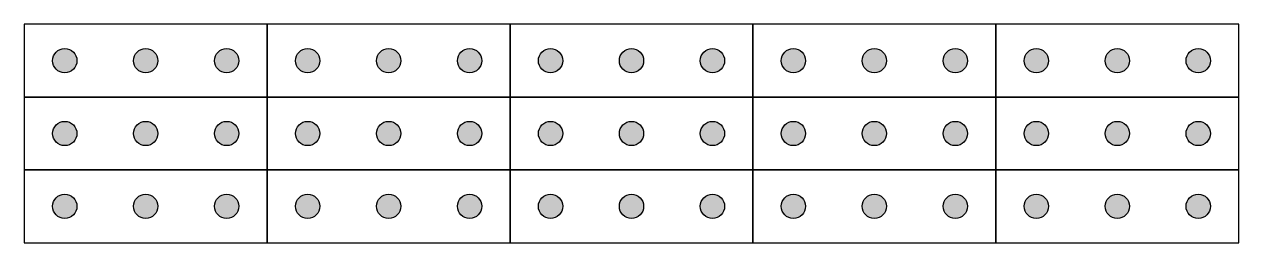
# Model space of a CAD drawing. Header units: millimetres. Extents: x 1388 to 8110, y -1425 to 5021.
# Drawn here: x 1552.6 to 1802.6, y 156.6 to 201.6 of the extents above; entities that cross this region are included whole.
import ezdxf

# ---------------------------------------------------------------- set-up
doc = ezdxf.new("R2010")
doc.units = ezdxf.units.MM

msp = doc.modelspace()

# ---------------------------------------------------------------- hatches: boundary and pattern name
at = {"true_color": 0xf1eb1f}
h = msp.add_hatch(color=2, dxfattribs=at)
h.dxf.hatch_style = 1
h.paths.add_polyline_path([(1563.448, 194.121, 1), (1558.448, 194.121, 1)])
h = msp.add_hatch(color=2, dxfattribs=at)
h.dxf.hatch_style = 1
h.paths.add_polyline_path([(1580.115, 194.121, 1), (1575.115, 194.121, 1)])
h = msp.add_hatch(color=2, dxfattribs=at)
h.dxf.hatch_style = 1
h.paths.add_polyline_path([(1596.781, 194.121, 1), (1591.781, 194.121, 1)])
h = msp.add_hatch(color=2, dxfattribs=at)
h.dxf.hatch_style = 1
h.paths.add_polyline_path([(1613.448, 194.121, 1), (1608.448, 194.121, 1)])
h = msp.add_hatch(color=2, dxfattribs=at)
h.dxf.hatch_style = 1
h.paths.add_polyline_path([(1630.115, 194.121, 1), (1625.115, 194.121, 1)])
h = msp.add_hatch(color=2, dxfattribs=at)
h.dxf.hatch_style = 1
h.paths.add_polyline_path([(1646.781, 194.121, 1), (1641.781, 194.121, 1)])
h = msp.add_hatch(color=2, dxfattribs=at)
h.dxf.hatch_style = 1
h.paths.add_polyline_path([(1663.448, 194.121, 1), (1658.448, 194.121, 1)])
h = msp.add_hatch(color=2, dxfattribs=at)
h.dxf.hatch_style = 1
h.paths.add_polyline_path([(1680.115, 194.121, 1), (1675.115, 194.121, 1)])
h = msp.add_hatch(color=2, dxfattribs=at)
h.dxf.hatch_style = 1
h.paths.add_polyline_path([(1696.781, 194.121, 1), (1691.781, 194.121, 1)])
h = msp.add_hatch(color=2, dxfattribs=at)
h.dxf.hatch_style = 1
h.paths.add_polyline_path([(1713.448, 194.121, 1), (1708.448, 194.121, 1)])
h = msp.add_hatch(color=2, dxfattribs=at)
h.dxf.hatch_style = 1
h.paths.add_polyline_path([(1730.115, 194.121, 1), (1725.115, 194.121, 1)])
h = msp.add_hatch(color=2, dxfattribs=at)
h.dxf.hatch_style = 1
h.paths.add_polyline_path([(1746.781, 194.121, 1), (1741.781, 194.121, 1)])
h = msp.add_hatch(color=2, dxfattribs=at)
h.dxf.hatch_style = 1
h.paths.add_polyline_path([(1763.448, 194.121, 1), (1758.448, 194.121, 1)])
h = msp.add_hatch(color=2, dxfattribs=at)
h.dxf.hatch_style = 1
h.paths.add_polyline_path([(1780.115, 194.121, 1), (1775.115, 194.121, 1)])
h = msp.add_hatch(color=2, dxfattribs=at)
h.dxf.hatch_style = 1
h.paths.add_polyline_path([(1796.781, 194.121, 1), (1791.781, 194.121, 1)])
h = msp.add_hatch(color=2, dxfattribs=at)
h.dxf.hatch_style = 1
h.paths.add_polyline_path([(1563.448, 179.121, 1), (1558.448, 179.121, 1)])
h = msp.add_hatch(color=2, dxfattribs=at)
h.dxf.hatch_style = 1
h.paths.add_polyline_path([(1580.115, 179.121, 1), (1575.115, 179.121, 1)])
h = msp.add_hatch(color=2, dxfattribs=at)
h.dxf.hatch_style = 1
h.paths.add_polyline_path([(1596.781, 179.121, 1), (1591.781, 179.121, 1)])
h = msp.add_hatch(color=2, dxfattribs=at)
h.dxf.hatch_style = 1
h.paths.add_polyline_path([(1613.448, 179.121, 1), (1608.448, 179.121, 1)])
h = msp.add_hatch(color=2, dxfattribs=at)
h.dxf.hatch_style = 1
h.paths.add_polyline_path([(1630.115, 179.121, 1), (1625.115, 179.121, 1)])
h = msp.add_hatch(color=2, dxfattribs=at)
h.dxf.hatch_style = 1
h.paths.add_polyline_path([(1646.781, 179.121, 1), (1641.781, 179.121, 1)])
h = msp.add_hatch(color=2, dxfattribs=at)
h.dxf.hatch_style = 1
h.paths.add_polyline_path([(1663.448, 179.121, 1), (1658.448, 179.121, 1)])
h = msp.add_hatch(color=2, dxfattribs=at)
h.dxf.hatch_style = 1
h.paths.add_polyline_path([(1680.115, 179.121, 1), (1675.115, 179.121, 1)])
h = msp.add_hatch(color=2, dxfattribs=at)
h.dxf.hatch_style = 1
h.paths.add_polyline_path([(1696.781, 179.121, 1), (1691.781, 179.121, 1)])
h = msp.add_hatch(color=2, dxfattribs=at)
h.dxf.hatch_style = 1
h.paths.add_polyline_path([(1713.448, 179.121, 1), (1708.448, 179.121, 1)])
h = msp.add_hatch(color=2, dxfattribs=at)
h.dxf.hatch_style = 1
h.paths.add_polyline_path([(1730.115, 179.121, 1), (1725.115, 179.121, 1)])
h = msp.add_hatch(color=2, dxfattribs=at)
h.dxf.hatch_style = 1
h.paths.add_polyline_path([(1746.781, 179.121, 1), (1741.781, 179.121, 1)])
h = msp.add_hatch(color=2, dxfattribs=at)
h.dxf.hatch_style = 1
h.paths.add_polyline_path([(1763.448, 179.121, 1), (1758.448, 179.121, 1)])
h = msp.add_hatch(color=2, dxfattribs=at)
h.dxf.hatch_style = 1
h.paths.add_polyline_path([(1780.115, 179.121, 1), (1775.115, 179.121, 1)])
h = msp.add_hatch(color=2, dxfattribs=at)
h.dxf.hatch_style = 1
h.paths.add_polyline_path([(1796.781, 179.121, 1), (1791.781, 179.121, 1)])
h = msp.add_hatch(color=2, dxfattribs=at)
h.dxf.hatch_style = 1
h.paths.add_polyline_path([(1563.448, 164.121, 1), (1558.448, 164.121, 1)])
h = msp.add_hatch(color=2, dxfattribs=at)
h.dxf.hatch_style = 1
h.paths.add_polyline_path([(1580.115, 164.121, 1), (1575.115, 164.121, 1)])
h = msp.add_hatch(color=2, dxfattribs=at)
h.dxf.hatch_style = 1
h.paths.add_polyline_path([(1596.781, 164.121, 1), (1591.781, 164.121, 1)])
h = msp.add_hatch(color=2, dxfattribs=at)
h.dxf.hatch_style = 1
h.paths.add_polyline_path([(1613.448, 164.121, 1), (1608.448, 164.121, 1)])
h = msp.add_hatch(color=2, dxfattribs=at)
h.dxf.hatch_style = 1
h.paths.add_polyline_path([(1630.115, 164.121, 1), (1625.115, 164.121, 1)])
h = msp.add_hatch(color=2, dxfattribs=at)
h.dxf.hatch_style = 1
h.paths.add_polyline_path([(1646.781, 164.121, 1), (1641.781, 164.121, 1)])
h = msp.add_hatch(color=2, dxfattribs=at)
h.dxf.hatch_style = 1
h.paths.add_polyline_path([(1663.448, 164.121, 1), (1658.448, 164.121, 1)])
h = msp.add_hatch(color=2, dxfattribs=at)
h.dxf.hatch_style = 1
h.paths.add_polyline_path([(1680.115, 164.121, 1), (1675.115, 164.121, 1)])
h = msp.add_hatch(color=2, dxfattribs=at)
h.dxf.hatch_style = 1
h.paths.add_polyline_path([(1696.781, 164.121, 1), (1691.781, 164.121, 1)])
h = msp.add_hatch(color=2, dxfattribs=at)
h.dxf.hatch_style = 1
h.paths.add_polyline_path([(1713.448, 164.121, 1), (1708.448, 164.121, 1)])
h = msp.add_hatch(color=2, dxfattribs=at)
h.dxf.hatch_style = 1
h.paths.add_polyline_path([(1730.115, 164.121, 1), (1725.115, 164.121, 1)])
h = msp.add_hatch(color=2, dxfattribs=at)
h.dxf.hatch_style = 1
h.paths.add_polyline_path([(1746.781, 164.121, 1), (1741.781, 164.121, 1)])
h = msp.add_hatch(color=2, dxfattribs=at)
h.dxf.hatch_style = 1
h.paths.add_polyline_path([(1763.448, 164.121, 1), (1758.448, 164.121, 1)])
h = msp.add_hatch(color=2, dxfattribs=at)
h.dxf.hatch_style = 1
h.paths.add_polyline_path([(1780.115, 164.121, 1), (1775.115, 164.121, 1)])
h = msp.add_hatch(color=2, dxfattribs=at)
h.dxf.hatch_style = 1
h.paths.add_polyline_path([(1796.781, 164.121, 1), (1791.781, 164.121, 1)])

# ---------------------------------------------------------------- linework, layer by layer
for points in [[(1552.615, 186.621), (1602.615, 186.621), (1602.615, 201.621), (1552.615, 201.621)], [(1602.615, 186.621), (1652.615, 186.621), (1652.615, 201.621), (1602.615, 201.621)], [(1652.615, 186.621), (1702.615, 186.621), (1702.615, 201.621), (1652.615, 201.621)], [(1702.615, 186.621), (1752.615, 186.621), (1752.615, 201.621), (1702.615, 201.621)], [(1752.615, 186.621), (1802.615, 186.621), (1802.615, 201.621), (1752.615, 201.621)], [(1552.615, 171.621), (1602.615, 171.621), (1602.615, 186.621), (1552.615, 186.621)], [(1602.615, 171.621), (1652.615, 171.621), (1652.615, 186.621), (1602.615, 186.621)], [(1652.615, 171.621), (1702.615, 171.621), (1702.615, 186.621), (1652.615, 186.621)], [(1702.615, 171.621), (1752.615, 171.621), (1752.615, 186.621), (1702.615, 186.621)], [(1752.615, 171.621), (1802.615, 171.621), (1802.615, 186.621), (1752.615, 186.621)], [(1552.615, 156.621), (1602.615, 156.621), (1602.615, 171.621), (1552.615, 171.621)], [(1602.615, 156.621), (1652.615, 156.621), (1652.615, 171.621), (1602.615, 171.621)], [(1652.615, 156.621), (1702.615, 156.621), (1702.615, 171.621), (1652.615, 171.621)], [(1702.615, 156.621), (1752.615, 156.621), (1752.615, 171.621), (1702.615, 171.621)], [(1752.615, 156.621), (1802.615, 156.621), (1802.615, 171.621), (1752.615, 171.621)]]:
    msp.add_lwpolyline(points, close=True)
at = {"color": 2, "true_color": 0xf1eb1f}
for centre in [(1560.948, 194.121), (1577.615, 194.121), (1594.281, 194.121), (1610.948, 194.121), (1627.615, 194.121), (1644.281, 194.121), (1660.948, 194.121), (1677.615, 194.121), (1694.281, 194.121), (1710.948, 194.121), (1727.615, 194.121), (1744.281, 194.121), (1760.948, 194.121), (1777.615, 194.121), (1794.281, 194.121), (1560.948, 179.121), (1577.615, 179.121), (1594.281, 179.121), (1610.948, 179.121), (1627.615, 179.121), (1644.281, 179.121), (1660.948, 179.121), (1677.615, 179.121), (1694.281, 179.121), (1710.948, 179.121), (1727.615, 179.121), (1744.281, 179.121), (1760.948, 179.121), (1777.615, 179.121), (1794.281, 179.121), (1560.948, 164.121), (1577.615, 164.121), (1594.281, 164.121), (1610.948, 164.121), (1627.615, 164.121), (1644.281, 164.121), (1660.948, 164.121), (1677.615, 164.121), (1694.281, 164.121), (1710.948, 164.121), (1727.615, 164.121), (1744.281, 164.121), (1760.948, 164.121), (1777.615, 164.121), (1794.281, 164.121)]:
    msp.add_circle(centre, 2.5, dxfattribs=at)

doc.saveas('drawing.dxf')
